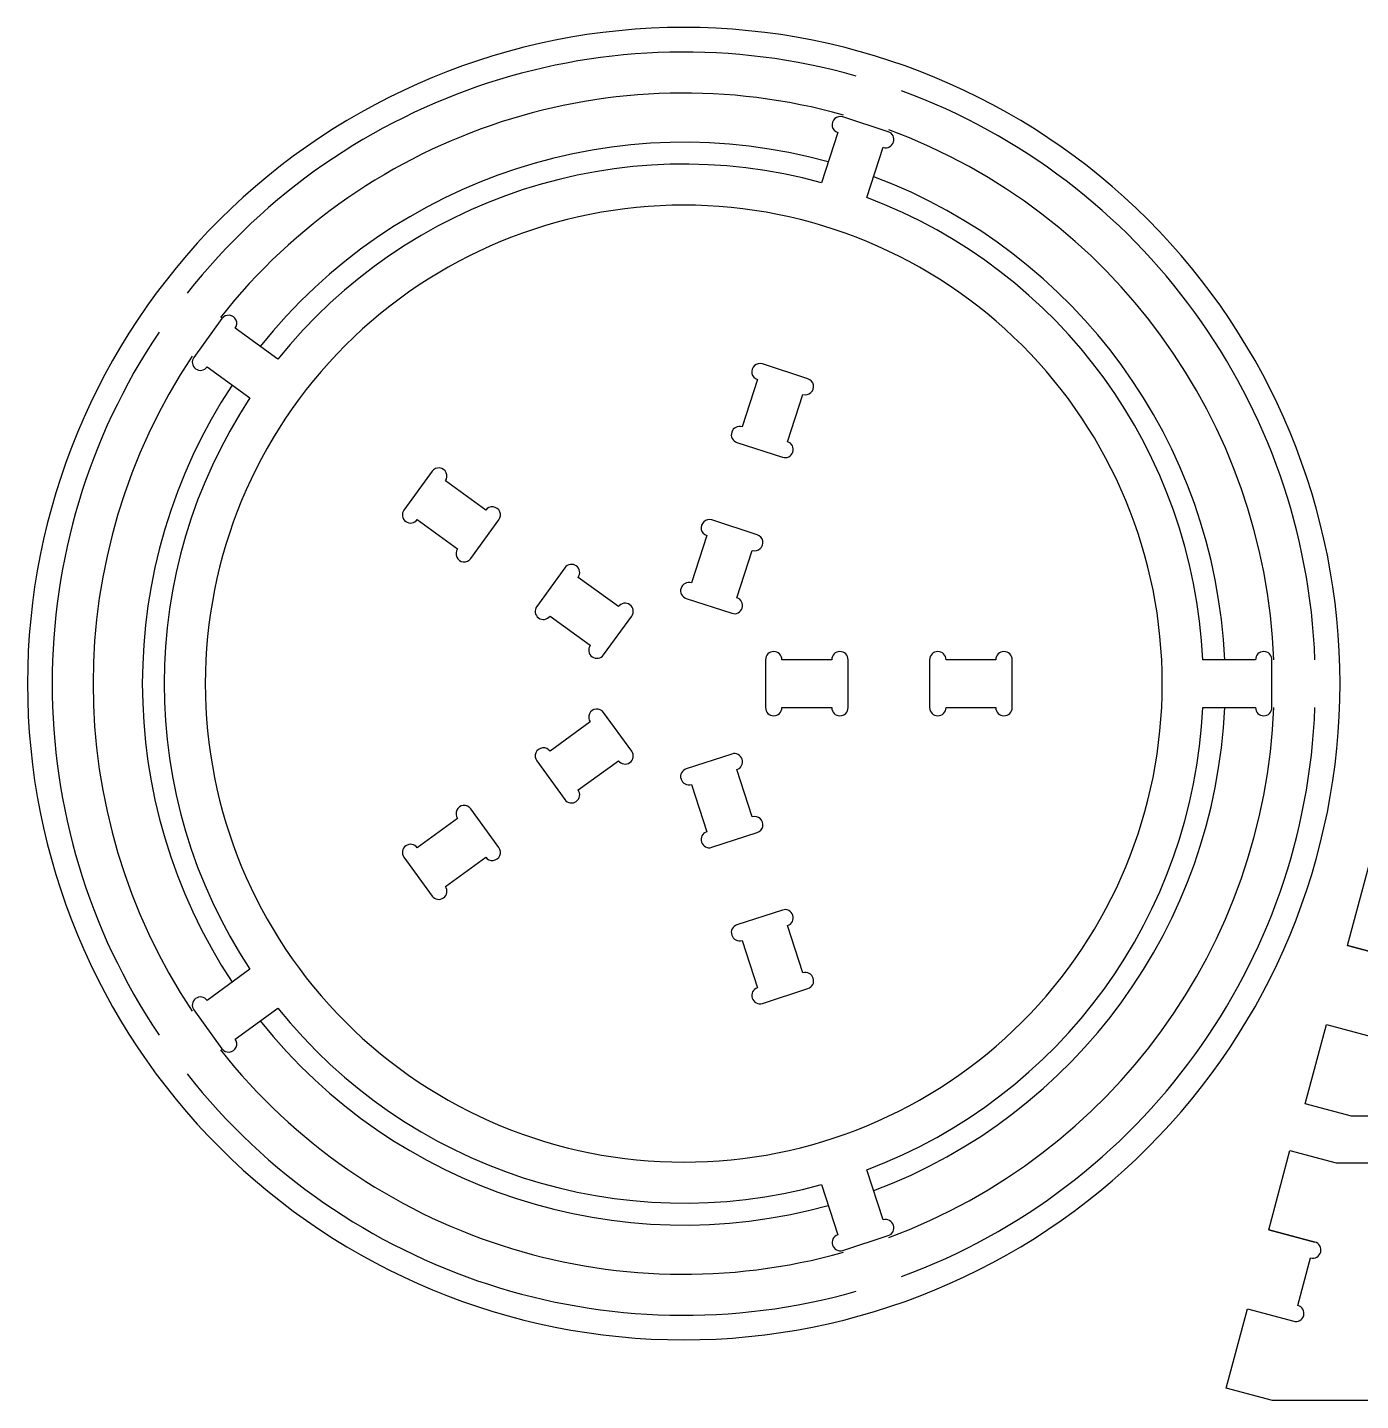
# Model space of a CAD drawing. Extents: x 6 to 1184, y 88 to 595.
# Drawn here: x 6 to 493, y 88 to 590 of the extents above; entities that cross this region are included whole.
import ezdxf

# ---------------------------------------------------------------- set-up
doc = ezdxf.new("R2010")
doc.units = 0
doc.layers.get('0').update_dxf_attribs({"linetype": 'CONTINUOUS'})
doc.layers.add('ENGRAVE', color=1, linetype='CONTINUOUS')

msp = doc.modelspace()

# ---------------------------------------------------------------- linework, layer by layer
for points in [[(246, 590, 0.414214), (6, 350, 0.414214), (246, 110, 0.414214), (486, 350, 0.414214)], [(77.12, 216.49, 1), (81.98, 220.02), (97.59, 231.36, 0.299638), (296.33, 166.79), (302.29, 148.43, 0.414214), (300.37, 144.65, 0.414214), (304.15, 142.72), (320.79, 148.13, 0.414214), (322.72, 151.91, 0.414214), (318.94, 153.84), (312.97, 172.19, 0.299638), (435.8, 341.25), (455.1, 341.25, 1), (461.1, 341.25), (461.1, 358.75, 1), (455.1, 358.75), (435.8, 358.75, 0.299638), (312.97, 527.81), (318.94, 546.16, 1), (320.79, 551.87), (304.15, 557.28, 1), (302.29, 551.57), (296.33, 533.21, 0.299638), (97.59, 468.64), (81.98, 479.98, 1), (77.12, 483.51), (66.84, 469.35, 1), (71.69, 465.83), (87.31, 454.48, 0.299638), (87.31, 245.52), (71.69, 234.17, 1), (66.84, 230.65)], [(246, 525, 0.414214), (71, 350, 0.414214), (246, 175, 0.414214), (421, 350, 0.414214)], [(274.79, 466.93, 1), (272.94, 461.22), (267.31, 443.91, 1), (265.46, 438.2), (282.1, 432.8, 1), (283.96, 438.5), (289.58, 455.81, 1), (291.43, 461.52)], [(153.98, 427.67), (143.69, 413.51, 1), (148.55, 409.99), (163.27, 399.29, 1), (168.13, 395.76), (178.41, 409.92, 1), (173.56, 413.45), (158.83, 424.15, 1)], [(246.92, 381.14), (263.56, 375.73, 1), (265.42, 381.44), (271.04, 398.75, 1), (272.89, 404.45), (256.25, 409.86, 1), (254.4, 404.16), (248.77, 386.85, 1)], [(192.23, 378.25, 1), (197.09, 374.72), (211.81, 364.02, 1), (216.67, 360.5), (226.95, 374.65, 1), (222.1, 378.18), (207.38, 388.88, 1), (202.52, 392.4)], [(275.9, 341.25, 1), (281.9, 341.25), (300.1, 341.25, 1), (306.1, 341.25), (306.1, 358.75, 1), (300.1, 358.75), (281.9, 358.75, 1), (275.9, 358.75)], [(335.9, 341.25, 1), (341.9, 341.25), (360.1, 341.25, 1), (366.1, 341.25), (366.1, 358.75, 1), (360.1, 358.75), (341.9, 358.75, 1), (335.9, 358.75)], [(202.52, 307.6, 1), (207.38, 311.12), (222.1, 321.82, 1), (226.95, 325.35), (216.67, 339.5, 1), (211.81, 335.98), (197.09, 325.28, 1), (192.23, 321.75)], [(256.25, 290.14), (272.89, 295.55, 1), (271.04, 301.25), (265.42, 318.56, 1), (263.56, 324.27), (246.92, 318.86, 1), (248.77, 313.15), (254.4, 295.84, 1)], [(143.69, 286.49), (153.98, 272.33, 1), (158.83, 275.85), (173.56, 286.55, 1), (178.41, 290.08), (168.13, 304.24, 1), (163.27, 300.71), (148.55, 290.01, 1)], [(274.79, 233.07), (291.43, 238.48, 1), (289.58, 244.19), (283.96, 261.5, 1), (282.1, 267.2), (265.46, 261.8, 1), (267.31, 256.09), (272.94, 238.78, 1)]]:
    msp.add_lwpolyline(points, format="xyb", close=True)
for points in [[(488.76, 254.29), (505.66, 249.76), (488.76, 254.29), (496.52, 283.26), (513.42, 278.73), (977.42, 278.73), (972.51, 260.38, 1), (970.95, 254.59), (987.86, 250.06, 1), (989.41, 255.85), (995.54, 278.73), (1097.42, 278.73), (1074.13, 191.8), (954.13, 191.8), (490.13, 191.8), (473.23, 196.33), (480.99, 225.31), (497.89, 220.78, 0.414214), (501.57, 222.9, 0.414214), (499.45, 226.57), (504.11, 243.96, 0.414214), (507.78, 246.08, 0.414214), (505.66, 249.76)], [(459.9, 150.29), (476.8, 145.76), (459.9, 150.29), (467.66, 179.26), (484.57, 174.73), (948.57, 174.73), (943.65, 156.38, 1), (942.1, 150.59), (959, 146.06, 1), (960.55, 151.85), (966.68, 174.73), (1068.57, 174.73), (1045.27, 87.8), (925.27, 87.8), (461.27, 87.8), (444.37, 92.33), (452.13, 121.31), (469.04, 116.78, 0.414214), (472.71, 118.9, 0.414214), (470.59, 122.57), (475.25, 139.96, 0.414214), (478.92, 142.08, 0.414214), (476.8, 145.76)]]:
    msp.add_lwpolyline(points, format="xyb")
at = {"layer": 'ENGRAVE'}
for points in [[(309.01, 572.24, 0.304101), (64.39, 492.76)], [(304.37, 557.96, 0.302664), (76.54, 483.94)], [(476.83, 358.75, 0.304101), (325.65, 566.83)], [(461.82, 358.75, 0.302664), (321.01, 552.56)], [(298.8, 540.83, 0.300653), (91.11, 473.35)], [(443.81, 358.75, 0.300653), (315.45, 535.42)], [(54.11, 478.6, 0.304101), (54.11, 221.4)], [(66.25, 469.78, 0.302664), (66.25, 230.22)], [(80.83, 459.19, 0.300653), (80.83, 240.81)], [(315.45, 164.58, 0.300653), (443.81, 341.25)], [(321.01, 147.44, 0.302664), (461.82, 341.25)], [(325.65, 133.17, 0.304101), (476.83, 341.25)], [(91.11, 226.65, 0.300653), (298.8, 159.17)], [(76.54, 216.06, 0.302664), (304.37, 142.04)], [(64.39, 207.24, 0.304101), (309.01, 127.76)]]:
    msp.add_lwpolyline(points, format="xyb", dxfattribs=at)

doc.saveas('drawing.dxf')
